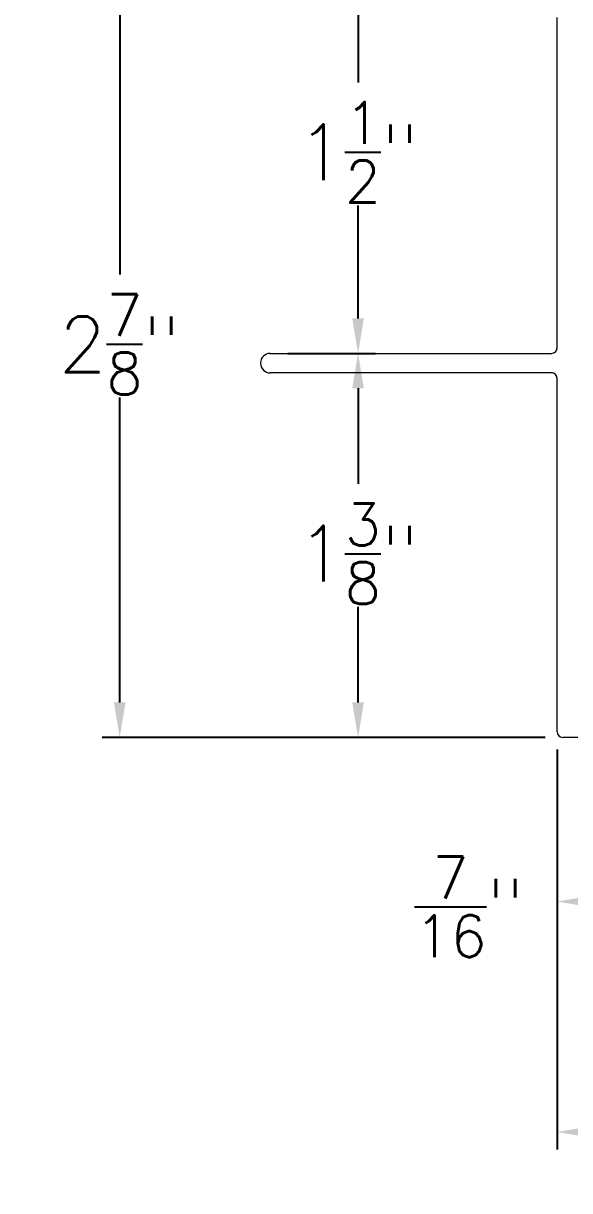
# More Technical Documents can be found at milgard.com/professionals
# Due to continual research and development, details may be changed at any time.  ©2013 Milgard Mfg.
# Model space of a CAD drawing. Extents: x 50.9 to 61.7, y 12.6 to 36.7.
# Drawn here: x 51.423 to 53.38, y 12.766 to 16.945 of the extents above; entities that cross this region are included whole.
import ezdxf

# ---------------------------------------------------------------- set-up
doc = ezdxf.new("R2010")
doc.units = 0
doc.header["$LTSCALE"] = 0.3
doc.header["$MEASUREMENT"] = 0
doc.layers.get('0').update_dxf_attribs({"linetype": 'CONTINUOUS'})
doc.layers.get('Defpoints').update_dxf_attribs({"linetype": 'CONTINUOUS'})
doc.styles.add('ARCHITECTURAL', font='simplex.shx', dxfattribs={"height": 0.2})
doc.dimstyles.new('DIM-MMSTACKED', dxfattribs={"dimscale": 0, "dimtxt": 0.125, "dimasz": 0.125, "dimexe": 0.063, "dimexo": 0.063, "dimgap": 0.07, "dimtad": 0, "dimtih": 1, "dimtoh": 1, "dimdec": 4, "dimzin": 4, "dimdsep": 46, "dimlunit": 4, "dimtxsty": 'ARCHITECTURAL', "dimcen": 0.02, "dimclrt": 7, "dimadec": 0, "dimazin": 0, "dimtfac": 0.75, "dimtdec": 4, "dimtmove": 2, "dimatfit": 3, "dimfxl": 0, "dimfrac": 1, "dimtolj": 1, "dimtzin": 4, "dimarcsym": 0})

# ---------------------------------------------------------------- blocks, each defined once
blk = doc.blocks.new('*D0')
at = {"color": 0, "lineweight": -2}
for p, q in [((55.898, 14.5638), (55.898, 12.9126)), ((53.3355, 14.3457), (53.3355, 12.9126)), ((53.4605, 12.9756), (54.3007, 12.9756)), ((55.773, 12.9756), (55.1002, 12.9756))]:
    blk.add_line(p, q, dxfattribs=at)
at = {"color": 0}
for points in [[(53.4605, 12.9964), (53.4605, 12.9547), (53.3355, 12.9756)], [(55.773, 12.9964), (55.773, 12.9547), (55.898, 12.9756)]]:
    blk.add_solid(points, dxfattribs=at)
at = {"layer": 'Defpoints', "color": 0}
for p in [(55.898, 14.6268), (53.3355, 14.4087), (55.898, 12.9756)]:
    blk.add_point(p, dxfattribs=at)
at = {"color": 7, "insert": (54.7004, 13.1256), "char_height": 0.2, "attachment_point": 2, "style": 'ARCHITECTURAL'}
blk.add_mtext('\\A1;2{\\H0.75x;\\S9/16;}"', dxfattribs=at)
blk = doc.blocks.new('*D3')
at = {"color": 0, "lineweight": -2}
for p, q in [((53.2925, 17.2637), (52.5594, 17.2637)), ((52.6224, 17.1387), (52.6224, 16.7337)), ((52.6224, 15.8887), (52.6224, 16.2937)), ((52.371, 15.7637), (52.6854, 15.7637))]:
    blk.add_line(p, q, dxfattribs=at)
at = {"color": 0}
for points in [[(52.6016, 17.1387), (52.6432, 17.1387), (52.6224, 17.2637)], [(52.6016, 15.8887), (52.6432, 15.8887), (52.6224, 15.7637)]]:
    blk.add_solid(points, dxfattribs=at)
at = {"layer": 'Defpoints', "color": 0}
for p in [(52.6224, 17.2637), (53.3555, 17.2637), (52.308, 15.7637)]:
    blk.add_point(p, dxfattribs=at)
at = {"color": 7, "insert": (52.6224, 16.6637), "char_height": 0.2, "attachment_point": 2, "style": 'ARCHITECTURAL'}
blk.add_mtext('\\A1;1{\\H0.75x;\\S1/2;}"', dxfattribs=at)
blk = doc.blocks.new('*D4')
at = {"color": 0, "lineweight": -2}
for p, q in [((52.371, 15.7637), (52.6854, 15.7637)), ((52.6224, 15.6387), (52.6224, 15.2962)), ((52.6224, 14.5137), (52.6224, 14.8562)), ((53.2925, 14.3887), (52.5594, 14.3887))]:
    blk.add_line(p, q, dxfattribs=at)
at = {"color": 0}
for points in [[(52.6016, 15.6387), (52.6432, 15.6387), (52.6224, 15.7637)], [(52.6016, 14.5137), (52.6432, 14.5137), (52.6224, 14.3887)]]:
    blk.add_solid(points, dxfattribs=at)
at = {"layer": 'Defpoints', "color": 0}
for p in [(52.308, 15.7637), (52.6224, 15.7637), (53.3555, 14.3887)]:
    blk.add_point(p, dxfattribs=at)
at = {"color": 7, "insert": (52.6224, 15.2262), "char_height": 0.2, "attachment_point": 2, "style": 'ARCHITECTURAL'}
blk.add_mtext('\\A1;1{\\H0.75x;\\S3/8;}"', dxfattribs=at)
blk = doc.blocks.new('*D5')
at = {"color": 0, "lineweight": -2}
for p, q in [((53.2925, 17.2637), (51.7056, 17.2637)), ((51.7686, 17.1387), (51.7686, 16.0462)), ((51.7686, 14.5137), (51.7686, 15.6062)), ((53.2925, 14.3887), (51.7056, 14.3887))]:
    blk.add_line(p, q, dxfattribs=at)
at = {"color": 0}
for points in [[(51.7478, 17.1387), (51.7894, 17.1387), (51.7686, 17.2637)], [(51.7478, 14.5137), (51.7894, 14.5137), (51.7686, 14.3887)]]:
    blk.add_solid(points, dxfattribs=at)
at = {"layer": 'Defpoints', "color": 0}
for p in [(51.7686, 17.2637), (53.3555, 17.2637), (53.3555, 14.3887)]:
    blk.add_point(p, dxfattribs=at)
at = {"color": 7, "insert": (51.7686, 15.9762), "char_height": 0.2, "attachment_point": 2, "style": 'ARCHITECTURAL'}
blk.add_mtext('\\A1;2{\\H0.75x;\\S7/8;}"', dxfattribs=at)
blk = doc.blocks.new('*D24')
at = {"color": 0, "lineweight": -2}
for p, q in [((53.3355, 14.3457), (53.3355, 13.7378)), ((53.7618, 14.3298), (53.7618, 13.7378)), ((53.4605, 13.8008), (53.6368, 13.8008))]:
    blk.add_line(p, q, dxfattribs=at)
at = {"color": 0}
for points in [[(53.4605, 13.8216), (53.4605, 13.7799), (53.3355, 13.8008)], [(53.6368, 13.8216), (53.6368, 13.7799), (53.7618, 13.8008)]]:
    blk.add_solid(points, dxfattribs=at)
at = {"layer": 'Defpoints', "color": 0}
for p in [(53.3355, 14.4087), (53.7618, 14.3928), (53.7618, 13.8008)]:
    blk.add_point(p, dxfattribs=at)
at = {"color": 7, "insert": (53.0222, 13.9617), "char_height": 0.2, "attachment_point": 2, "style": 'ARCHITECTURAL'}
blk.add_mtext('\\A1;{\\H0.75x;\\S7/16;}"', dxfattribs=at)

msp = doc.modelspace()

# ---------------------------------------------------------------- linework, layer by layer
at = {"color": 7, "linetype": 'Continuous', "lineweight": 15}
for p, q in [((53.33548, 15.78375), (53.33548, 16.96575)), ((52.30798, 15.76375), (53.31548, 15.76375)), ((53.31548, 15.69375), (52.30798, 15.69375)), ((53.33548, 14.40875), (53.33548, 15.67375)), ((53.74979, 14.38875), (53.35548, 14.38875))]:
    msp.add_line(p, q, dxfattribs=at)
for centre, radius, start, end in [((52.30798, 15.72875), 0.035, 90.00029, 269.99971), ((53.31548, 15.78374), 0.02, 269.9987, 0.00718), ((53.31548, 15.67375), 0.02, 359.99282, 90.00171), ((53.35548, 14.40875), 0.02, 180.00082, 270.00044)]:
    msp.add_arc(centre, radius, start, end, dxfattribs=at)

# ---------------------------------------------------------------- dimensions: what is measured, and where the dimension line sits
at = {"color": 0}
for base, p1, p2, picture, middle in [((51.7686, 17.26375), (53.35548, 14.38875), (53.35548, 17.26375), '*D5', (51.7686, 15.82625)), ((52.62241, 17.26375), (52.30798, 15.76375), (53.35548, 17.26375), '*D3', (52.62241, 16.51375)), ((52.62241, 15.76375), (53.35548, 14.38875), (52.30798, 15.76375), '*D4', (52.62241, 15.07625))]:
    dim = msp.add_linear_dim(base=base, p1=p1, p2=p2, angle=90, dimstyle='DIM-MMSTACKED', override={"dimscale": 1, "dimpost": '\\X'}, dxfattribs=at)
    dim.commit()
    dim.dimension.update_dxf_attribs({"geometry": picture, "text_midpoint": middle, "dimtype": 160})
for base, p1, p2, picture, middle in [((55.89804, 12.97555), (53.33548, 14.40875), (55.89804, 14.62683), '*D0', (54.70042, 12.97555)), ((53.7618281, 13.80078), (53.3354779, 14.4087469), (53.7618281, 14.3927739), '*D24', (53.0221968, 13.8116854))]:
    dim = msp.add_linear_dim(base=base, p1=p1, p2=p2, dimstyle='DIM-MMSTACKED', override={"dimscale": 1, "dimpost": '\\X'}, dxfattribs=at)
    dim.commit()
    dim.dimension.update_dxf_attribs({"geometry": picture, "text_midpoint": middle, "dimtype": 160})

doc.saveas('drawing.dxf')
